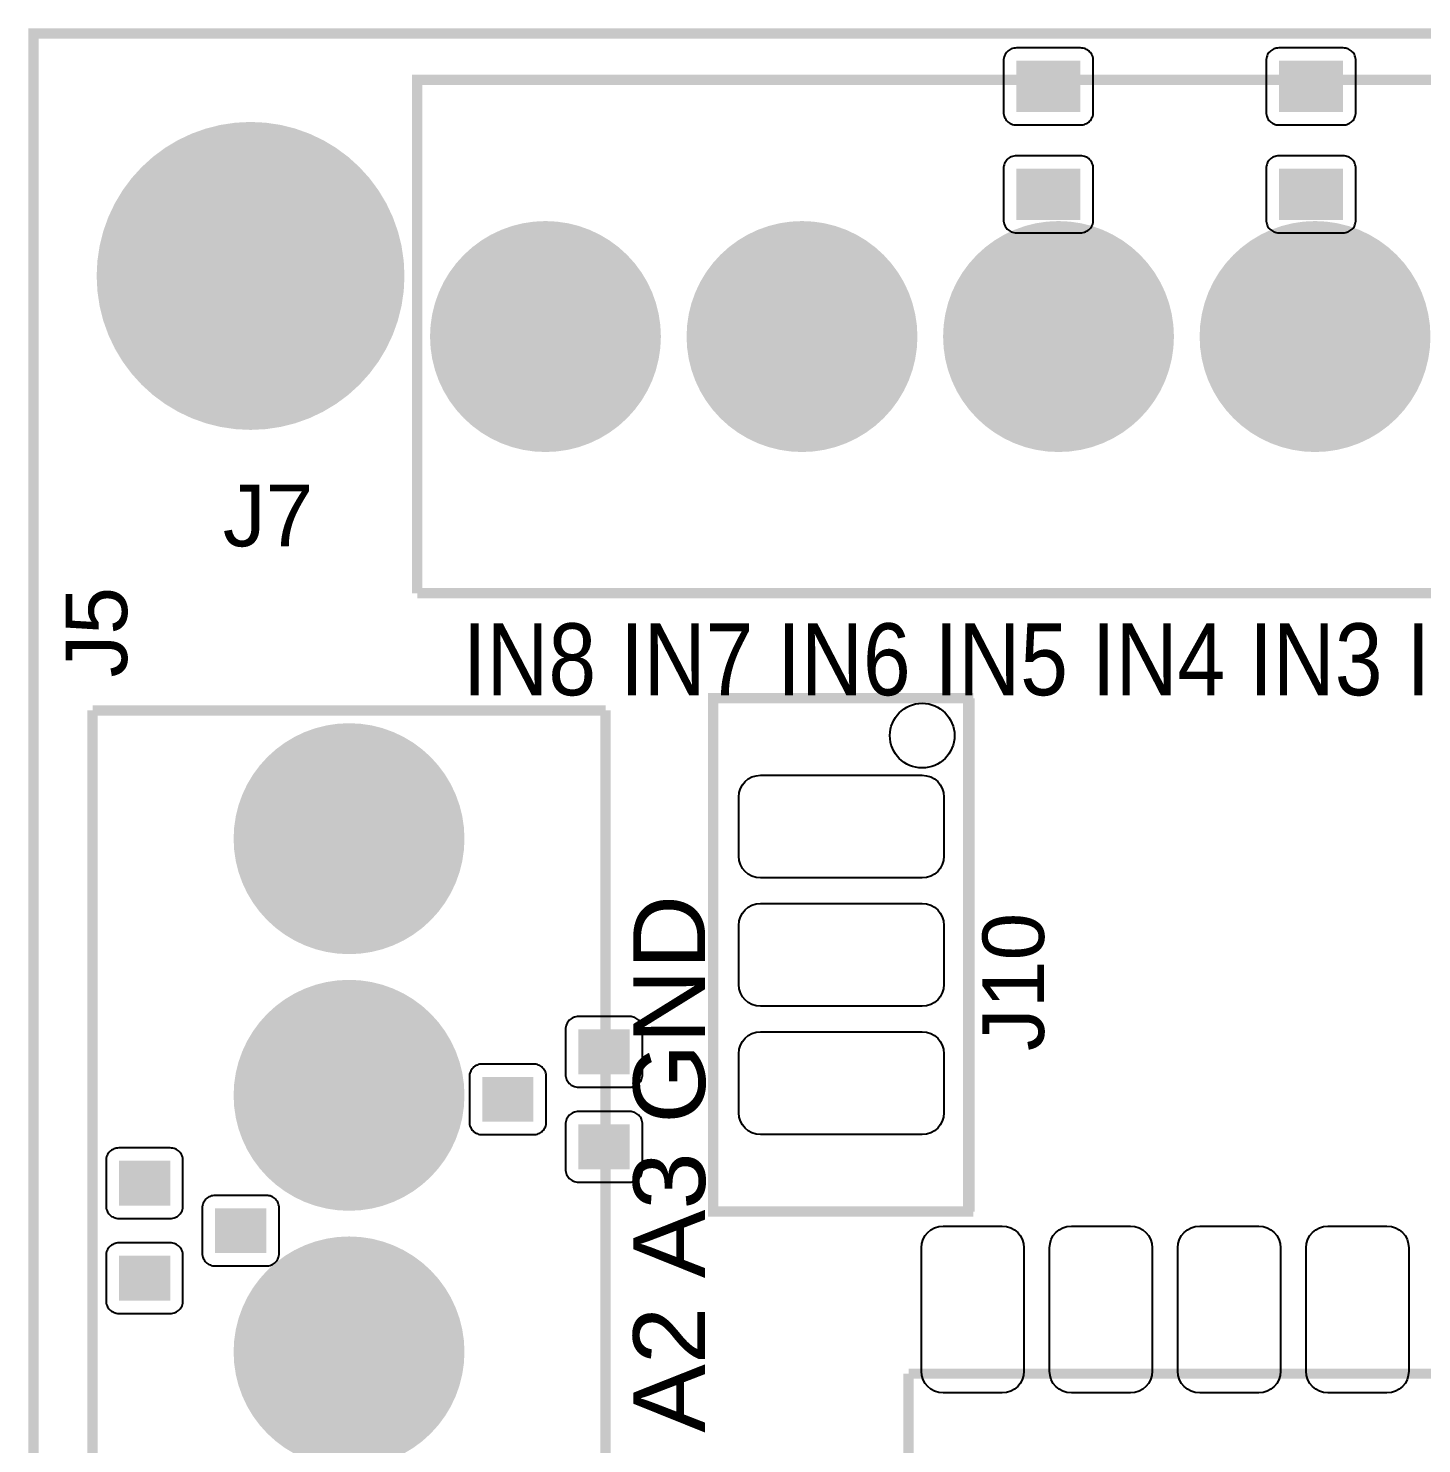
# Model space of a CAD drawing. Header units: inches. Extents: x -3.34 to 3.34, y -1.57 to 1.57.
# Drawn here: x -3.336 to -2.25, y 0.472 to 1.575 of the extents above; entities that cross this region are included whole.
import ezdxf

# ---------------------------------------------------------------- set-up
doc = ezdxf.new("R2010")
doc.units = ezdxf.units.IN
doc.layers.get('0').update_dxf_attribs({"linetype": 'CONTINUOUS'})

# ---------------------------------------------------------------- blocks, each defined once
blk = doc.blocks.new('RPAD')
blk.add_trace([(-0.5, -0.5), (-0.5, 0.5), (0.5, -0.5), (0.5, 0.5)])
blk = doc.blocks.new('EPAD')
at = {"const_width": 0.5}
blk.add_lwpolyline([(-0.25, 0, 1), (0.25, 0, 1)], format="xyb", close=True, dxfattribs=at)

msp = doc.modelspace()

# ---------------------------------------------------------------- linework, layer by layer
at = {"const_width": 0.008}
for points in [[(-3.332118, -1.570866), (3.333236, -1.570866), (3.333236, 1.570866), (-3.332118, 1.570866), (-3.332118, -1.570866)], [(-3.332118, -1.570866), (3.333236, -1.570866), (3.333236, 1.570866), (-3.332118, 1.570866), (-3.332118, -1.570866)], [(-3.332118, -1.570866), (3.333236, -1.570866), (3.333236, 1.570866), (-3.332118, 1.570866), (-3.332118, -1.570866)], [(-3.032906, 1.134646), (-3.032906, 1.534646), (-1.432906, 1.534646)], [(-3.032906, 1.134646), (-3.032906, 1.534646), (-1.432906, 1.534646)], [(-3.032906, 1.134646), (-3.032906, 1.534646), (-1.432906, 1.534646)], [(-1.432906, 1.134646), (-3.032906, 1.134646)], [(-1.432906, 1.134646), (-3.032906, 1.134646)], [(-1.432906, 1.134646), (-3.032906, 1.134646)], [(-2.802197, 0.652756), (-2.603378, 0.652756), (-2.603378, 1.052756), (-2.802197, 1.052756), (-2.802197, 0.652756)], [(-2.802197, 0.652756), (-2.603378, 0.652756), (-2.603378, 1.052756), (-2.802197, 1.052756), (-2.802197, 0.652756)], [(-2.802197, 0.652756), (-2.603378, 0.652756), (-2.603378, 1.052756), (-2.802197, 1.052756), (-2.802197, 0.652756)], [(-2.602197, 1.052756), (-2.602197, 0.652756)], [(-2.602197, 1.052756), (-2.602197, 0.652756)], [(-2.602197, 1.052756), (-2.602197, 0.652756)], [(-3.286055, 1.043307), (-2.886055, 1.043307)], [(-3.286055, 1.043307), (-3.286055, 0.443307)], [(-3.286055, 1.043307), (-2.886055, 1.043307)], [(-3.286055, 1.043307), (-3.286055, 0.443307)], [(-3.286055, 1.043307), (-2.886055, 1.043307)], [(-3.286055, 1.043307), (-3.286055, 0.443307)], [(-2.886055, 0.443307), (-2.886055, 1.043307)], [(-2.886055, 0.443307), (-2.886055, 1.043307)], [(-2.886055, 0.443307), (-2.886055, 1.043307)], [(-2.649835, 0.376378), (-2.649835, 0.526378)], [(-2.649835, 0.526378), (-0.649835, 0.526378)], [(-2.649835, 0.376378), (-2.649835, 0.526378)], [(-2.649835, 0.526378), (-0.649835, 0.526378)], [(-2.649835, 0.376378), (-2.649835, 0.526378)], [(-2.649835, 0.526378), (-0.649835, 0.526378)]]:
    msp.add_lwpolyline(points, dxfattribs=at)
for points in [[(-2.50578, 1.509528), (-2.50578, 1.549528), (-2.50583, 1.550567), (-2.505978, 1.551572), (-2.50622, 1.552539), (-2.506551, 1.553463), (-2.506966, 1.554339), (-2.507461, 1.555163), (-2.50803, 1.555931), (-2.50867, 1.556637), (-2.509376, 1.557277), (-2.510144, 1.557846), (-2.510968, 1.558341), (-2.511844, 1.558756), (-2.512768, 1.559087), (-2.513735, 1.559329), (-2.51474, 1.559477), (-2.51578, 1.559528), (-2.56578, 1.559528), (-2.566819, 1.559477), (-2.567824, 1.559329), (-2.568791, 1.559087), (-2.569715, 1.558756), (-2.570591, 1.558341), (-2.571415, 1.557846), (-2.572183, 1.557277), (-2.572889, 1.556637), (-2.573529, 1.555931), (-2.574098, 1.555163), (-2.574593, 1.554339), (-2.575008, 1.553463), (-2.575339, 1.552539), (-2.575581, 1.551572), (-2.575729, 1.550567), (-2.57578, 1.549528), (-2.57578, 1.509528), (-2.575729, 1.508488), (-2.575581, 1.507483), (-2.575339, 1.506516), (-2.575008, 1.505592), (-2.574593, 1.504716), (-2.574098, 1.503892), (-2.573529, 1.503124), (-2.572889, 1.502418), (-2.572183, 1.501778), (-2.571415, 1.501209), (-2.570591, 1.500714), (-2.569715, 1.500299), (-2.568791, 1.499969), (-2.567824, 1.499726), (-2.566819, 1.499578), (-2.56578, 1.499528), (-2.51578, 1.499528), (-2.51474, 1.499578), (-2.513735, 1.499726), (-2.512768, 1.499969), (-2.511844, 1.500299), (-2.510968, 1.500714), (-2.510144, 1.501209), (-2.509376, 1.501778), (-2.50867, 1.502418), (-2.50803, 1.503124), (-2.507461, 1.503892), (-2.506966, 1.504716), (-2.506551, 1.505592), (-2.50622, 1.506516), (-2.505978, 1.507483), (-2.50583, 1.508488), (-2.50578, 1.509528)], [(-2.301055, 1.509528), (-2.301055, 1.549528), (-2.301106, 1.550567), (-2.301254, 1.551572), (-2.301496, 1.552539), (-2.301827, 1.553463), (-2.302241, 1.554339), (-2.302736, 1.555163), (-2.303306, 1.555931), (-2.303946, 1.556637), (-2.304652, 1.557277), (-2.305419, 1.557846), (-2.306243, 1.558341), (-2.30712, 1.558756), (-2.308044, 1.559087), (-2.309011, 1.559329), (-2.310016, 1.559477), (-2.311055, 1.559528), (-2.361055, 1.559528), (-2.362094, 1.559477), (-2.3631, 1.559329), (-2.364067, 1.559087), (-2.364991, 1.558756), (-2.365867, 1.558341), (-2.366691, 1.557846), (-2.367458, 1.557277), (-2.368165, 1.556637), (-2.368805, 1.555931), (-2.369374, 1.555163), (-2.369869, 1.554339), (-2.370283, 1.553463), (-2.370614, 1.552539), (-2.370856, 1.551572), (-2.371005, 1.550567), (-2.371055, 1.549528), (-2.371055, 1.509528), (-2.371005, 1.508488), (-2.370856, 1.507483), (-2.370614, 1.506516), (-2.370283, 1.505592), (-2.369869, 1.504716), (-2.369374, 1.503892), (-2.368805, 1.503124), (-2.368165, 1.502418), (-2.367458, 1.501778), (-2.366691, 1.501209), (-2.365867, 1.500714), (-2.364991, 1.500299), (-2.364067, 1.499969), (-2.3631, 1.499726), (-2.362094, 1.499578), (-2.361055, 1.499528), (-2.311055, 1.499528), (-2.310016, 1.499578), (-2.309011, 1.499726), (-2.308044, 1.499969), (-2.30712, 1.500299), (-2.306243, 1.500714), (-2.305419, 1.501209), (-2.304652, 1.501778), (-2.303946, 1.502418), (-2.303306, 1.503124), (-2.302736, 1.503892), (-2.302241, 1.504716), (-2.301827, 1.505592), (-2.301496, 1.506516), (-2.301254, 1.507483), (-2.301106, 1.508488), (-2.301055, 1.509528)], [(-2.50578, 1.425528), (-2.50578, 1.465528), (-2.50583, 1.466567), (-2.505978, 1.467572), (-2.50622, 1.468539), (-2.506551, 1.469463), (-2.506966, 1.470339), (-2.507461, 1.471163), (-2.50803, 1.471931), (-2.50867, 1.472637), (-2.509376, 1.473277), (-2.510144, 1.473846), (-2.510968, 1.474341), (-2.511844, 1.474756), (-2.512768, 1.475087), (-2.513735, 1.475329), (-2.51474, 1.475477), (-2.51578, 1.475528), (-2.56578, 1.475528), (-2.566819, 1.475477), (-2.567824, 1.475329), (-2.568791, 1.475087), (-2.569715, 1.474756), (-2.570591, 1.474341), (-2.571415, 1.473846), (-2.572183, 1.473277), (-2.572889, 1.472637), (-2.573529, 1.471931), (-2.574098, 1.471163), (-2.574593, 1.470339), (-2.575008, 1.469463), (-2.575339, 1.468539), (-2.575581, 1.467572), (-2.575729, 1.466567), (-2.57578, 1.465528), (-2.57578, 1.425528), (-2.575729, 1.424488), (-2.575581, 1.423483), (-2.575339, 1.422516), (-2.575008, 1.421592), (-2.574593, 1.420716), (-2.574098, 1.419892), (-2.573529, 1.419124), (-2.572889, 1.418418), (-2.572183, 1.417778), (-2.571415, 1.417209), (-2.570591, 1.416714), (-2.569715, 1.416299), (-2.568791, 1.415969), (-2.567824, 1.415726), (-2.566819, 1.415578), (-2.56578, 1.415528), (-2.51578, 1.415528), (-2.51474, 1.415578), (-2.513735, 1.415726), (-2.512768, 1.415969), (-2.511844, 1.416299), (-2.510968, 1.416714), (-2.510144, 1.417209), (-2.509376, 1.417778), (-2.50867, 1.418418), (-2.50803, 1.419124), (-2.507461, 1.419892), (-2.506966, 1.420716), (-2.506551, 1.421592), (-2.50622, 1.422516), (-2.505978, 1.423483), (-2.50583, 1.424488), (-2.50578, 1.425528)], [(-2.301055, 1.425528), (-2.301055, 1.465528), (-2.301106, 1.466567), (-2.301254, 1.467572), (-2.301496, 1.468539), (-2.301827, 1.469463), (-2.302241, 1.470339), (-2.302736, 1.471163), (-2.303306, 1.471931), (-2.303946, 1.472637), (-2.304652, 1.473277), (-2.305419, 1.473846), (-2.306243, 1.474341), (-2.30712, 1.474756), (-2.308044, 1.475087), (-2.309011, 1.475329), (-2.310016, 1.475477), (-2.311055, 1.475528), (-2.361055, 1.475528), (-2.362094, 1.475477), (-2.3631, 1.475329), (-2.364067, 1.475087), (-2.364991, 1.474756), (-2.365867, 1.474341), (-2.366691, 1.473846), (-2.367458, 1.473277), (-2.368165, 1.472637), (-2.368805, 1.471931), (-2.369374, 1.471163), (-2.369869, 1.470339), (-2.370283, 1.469463), (-2.370614, 1.468539), (-2.370856, 1.467572), (-2.371005, 1.466567), (-2.371055, 1.465528), (-2.371055, 1.425528), (-2.371005, 1.424488), (-2.370856, 1.423483), (-2.370614, 1.422516), (-2.370283, 1.421592), (-2.369869, 1.420716), (-2.369374, 1.419892), (-2.368805, 1.419124), (-2.368165, 1.418418), (-2.367458, 1.417778), (-2.366691, 1.417209), (-2.365867, 1.416714), (-2.364991, 1.416299), (-2.364067, 1.415969), (-2.3631, 1.415726), (-2.362094, 1.415578), (-2.361055, 1.415528), (-2.311055, 1.415528), (-2.310016, 1.415578), (-2.309011, 1.415726), (-2.308044, 1.415969), (-2.30712, 1.416299), (-2.306243, 1.416714), (-2.305419, 1.417209), (-2.304652, 1.417778), (-2.303946, 1.418418), (-2.303306, 1.419124), (-2.302736, 1.419892), (-2.302241, 1.420716), (-2.301827, 1.421592), (-2.301496, 1.422516), (-2.301254, 1.423483), (-2.301106, 1.424488), (-2.301055, 1.425528)], [(-2.622197, 0.975756), (-2.622197, 0.929756), (-2.622535, 0.92628), (-2.623508, 0.923066), (-2.625054, 0.920175), (-2.627111, 0.91767), (-2.629616, 0.915613), (-2.632507, 0.914067), (-2.635721, 0.913094), (-2.639197, 0.912756), (-2.765197, 0.912756), (-2.768673, 0.913094), (-2.771887, 0.914067), (-2.774778, 0.915613), (-2.777283, 0.91767), (-2.779339, 0.920175), (-2.780885, 0.923066), (-2.781859, 0.92628), (-2.782197, 0.929756), (-2.782197, 0.975756), (-2.781859, 0.979232), (-2.780885, 0.982446), (-2.779339, 0.985337), (-2.777283, 0.987842), (-2.774778, 0.989898), (-2.771887, 0.991444), (-2.768673, 0.992418), (-2.765197, 0.992756), (-2.639197, 0.992756), (-2.635721, 0.992418), (-2.632507, 0.991444), (-2.629616, 0.989898), (-2.627111, 0.987842), (-2.625054, 0.985337), (-2.623508, 0.982446), (-2.622535, 0.979232), (-2.622197, 0.975756)], [(-2.622197, 0.875756), (-2.622197, 0.829756), (-2.622535, 0.82628), (-2.623508, 0.823066), (-2.625054, 0.820175), (-2.627111, 0.81767), (-2.629616, 0.815613), (-2.632507, 0.814067), (-2.635721, 0.813094), (-2.639197, 0.812756), (-2.765197, 0.812756), (-2.768673, 0.813094), (-2.771887, 0.814067), (-2.774778, 0.815613), (-2.777283, 0.81767), (-2.779339, 0.820175), (-2.780885, 0.823066), (-2.781859, 0.82628), (-2.782197, 0.829756), (-2.782197, 0.875756), (-2.781859, 0.879232), (-2.780885, 0.882446), (-2.779339, 0.885337), (-2.777283, 0.887842), (-2.774778, 0.889898), (-2.771887, 0.891444), (-2.768673, 0.892418), (-2.765197, 0.892756), (-2.639197, 0.892756), (-2.635721, 0.892418), (-2.632507, 0.891444), (-2.629616, 0.889898), (-2.627111, 0.887842), (-2.625054, 0.885337), (-2.623508, 0.882446), (-2.622535, 0.879232), (-2.622197, 0.875756)], [(-2.857236, 0.759657), (-2.857236, 0.794657), (-2.857287, 0.795697), (-2.857435, 0.796702), (-2.857677, 0.797669), (-2.858008, 0.798593), (-2.858422, 0.799469), (-2.858917, 0.800293), (-2.859487, 0.801061), (-2.860127, 0.801767), (-2.860833, 0.802407), (-2.8616, 0.802976), (-2.862424, 0.803471), (-2.863301, 0.803886), (-2.864225, 0.804217), (-2.865192, 0.804459), (-2.866197, 0.804607), (-2.867236, 0.804657), (-2.907236, 0.804657), (-2.908276, 0.804607), (-2.909281, 0.804459), (-2.910248, 0.804217), (-2.911172, 0.803886), (-2.912048, 0.803471), (-2.912872, 0.802976), (-2.913639, 0.802407), (-2.914346, 0.801767), (-2.914986, 0.801061), (-2.915555, 0.800293), (-2.91605, 0.799469), (-2.916465, 0.798593), (-2.916795, 0.797669), (-2.917037, 0.796702), (-2.917186, 0.795697), (-2.917236, 0.794657), (-2.917236, 0.759657), (-2.917186, 0.758618), (-2.917037, 0.757613), (-2.916795, 0.756646), (-2.916465, 0.755722), (-2.91605, 0.754846), (-2.915555, 0.754022), (-2.914986, 0.753254), (-2.914346, 0.752548), (-2.913639, 0.751908), (-2.912872, 0.751339), (-2.912048, 0.750844), (-2.911172, 0.750429), (-2.910248, 0.750098), (-2.909281, 0.749856), (-2.908276, 0.749708), (-2.907236, 0.749657), (-2.867236, 0.749657), (-2.866197, 0.749708), (-2.865192, 0.749856), (-2.864225, 0.750098), (-2.863301, 0.750429), (-2.862424, 0.750844), (-2.8616, 0.751339), (-2.860833, 0.751908), (-2.860127, 0.752548), (-2.859487, 0.753254), (-2.858917, 0.754022), (-2.858422, 0.754846), (-2.858008, 0.755722), (-2.857677, 0.756646), (-2.857435, 0.757613), (-2.857287, 0.758618), (-2.857236, 0.759657)], [(-2.622197, 0.775756), (-2.622197, 0.729756), (-2.622535, 0.72628), (-2.623508, 0.723066), (-2.625054, 0.720175), (-2.627111, 0.71767), (-2.629616, 0.715613), (-2.632507, 0.714067), (-2.635721, 0.713094), (-2.639197, 0.712756), (-2.765197, 0.712756), (-2.768673, 0.713094), (-2.771887, 0.714067), (-2.774778, 0.715613), (-2.777283, 0.71767), (-2.779339, 0.720175), (-2.780885, 0.723066), (-2.781859, 0.72628), (-2.782197, 0.729756), (-2.782197, 0.775756), (-2.781859, 0.779232), (-2.780885, 0.782446), (-2.779339, 0.785337), (-2.777283, 0.787842), (-2.774778, 0.789898), (-2.771887, 0.791444), (-2.768673, 0.792418), (-2.765197, 0.792756), (-2.639197, 0.792756), (-2.635721, 0.792418), (-2.632507, 0.791444), (-2.629616, 0.789898), (-2.627111, 0.787842), (-2.625054, 0.785337), (-2.623508, 0.782446), (-2.622535, 0.779232), (-2.622197, 0.775756)], [(-2.932236, 0.722657), (-2.932236, 0.757657), (-2.932287, 0.758697), (-2.932435, 0.759702), (-2.932677, 0.760669), (-2.933008, 0.761593), (-2.933422, 0.762469), (-2.933917, 0.763293), (-2.934487, 0.764061), (-2.935127, 0.764767), (-2.935833, 0.765407), (-2.9366, 0.765976), (-2.937424, 0.766471), (-2.938301, 0.766886), (-2.939225, 0.767217), (-2.940192, 0.767459), (-2.941197, 0.767607), (-2.942236, 0.767657), (-2.982236, 0.767657), (-2.983276, 0.767607), (-2.984281, 0.767459), (-2.985248, 0.767217), (-2.986172, 0.766886), (-2.987048, 0.766471), (-2.987872, 0.765976), (-2.988639, 0.765407), (-2.989346, 0.764767), (-2.989986, 0.764061), (-2.990555, 0.763293), (-2.99105, 0.762469), (-2.991465, 0.761593), (-2.991795, 0.760669), (-2.992037, 0.759702), (-2.992186, 0.758697), (-2.992236, 0.757657), (-2.992236, 0.722657), (-2.992186, 0.721618), (-2.992037, 0.720613), (-2.991795, 0.719646), (-2.991465, 0.718722), (-2.99105, 0.717846), (-2.990555, 0.717022), (-2.989986, 0.716254), (-2.989346, 0.715548), (-2.988639, 0.714908), (-2.987872, 0.714339), (-2.987048, 0.713844), (-2.986172, 0.713429), (-2.985248, 0.713098), (-2.984281, 0.712856), (-2.983276, 0.712708), (-2.982236, 0.712657), (-2.942236, 0.712657), (-2.941197, 0.712708), (-2.940192, 0.712856), (-2.939225, 0.713098), (-2.938301, 0.713429), (-2.937424, 0.713844), (-2.9366, 0.714339), (-2.935833, 0.714908), (-2.935127, 0.715548), (-2.934487, 0.716254), (-2.933917, 0.717022), (-2.933422, 0.717846), (-2.933008, 0.718722), (-2.932677, 0.719646), (-2.932435, 0.720613), (-2.932287, 0.721618), (-2.932236, 0.722657)], [(-2.857236, 0.685657), (-2.857236, 0.720657), (-2.857287, 0.721697), (-2.857435, 0.722702), (-2.857677, 0.723669), (-2.858008, 0.724593), (-2.858422, 0.725469), (-2.858917, 0.726293), (-2.859487, 0.727061), (-2.860127, 0.727767), (-2.860833, 0.728407), (-2.8616, 0.728976), (-2.862424, 0.729471), (-2.863301, 0.729886), (-2.864225, 0.730217), (-2.865192, 0.730459), (-2.866197, 0.730607), (-2.867236, 0.730657), (-2.907236, 0.730657), (-2.908276, 0.730607), (-2.909281, 0.730459), (-2.910248, 0.730217), (-2.911172, 0.729886), (-2.912048, 0.729471), (-2.912872, 0.728976), (-2.913639, 0.728407), (-2.914346, 0.727767), (-2.914986, 0.727061), (-2.915555, 0.726293), (-2.91605, 0.725469), (-2.916465, 0.724593), (-2.916795, 0.723669), (-2.917037, 0.722702), (-2.917186, 0.721697), (-2.917236, 0.720657), (-2.917236, 0.685657), (-2.917186, 0.684618), (-2.917037, 0.683613), (-2.916795, 0.682646), (-2.916465, 0.681722), (-2.91605, 0.680846), (-2.915555, 0.680022), (-2.914986, 0.679254), (-2.914346, 0.678548), (-2.913639, 0.677908), (-2.912872, 0.677339), (-2.912048, 0.676844), (-2.911172, 0.676429), (-2.910248, 0.676098), (-2.909281, 0.675856), (-2.908276, 0.675708), (-2.907236, 0.675657), (-2.867236, 0.675657), (-2.866197, 0.675708), (-2.865192, 0.675856), (-2.864225, 0.676098), (-2.863301, 0.676429), (-2.862424, 0.676844), (-2.8616, 0.677339), (-2.860833, 0.677908), (-2.860127, 0.678548), (-2.859487, 0.679254), (-2.858917, 0.680022), (-2.858422, 0.680846), (-2.858008, 0.681722), (-2.857677, 0.682646), (-2.857435, 0.683613), (-2.857287, 0.684618), (-2.857236, 0.685657)], [(-3.275504, 0.692295), (-3.275504, 0.657295), (-3.275454, 0.656256), (-3.275305, 0.655251), (-3.275063, 0.654284), (-3.274732, 0.65336), (-3.274318, 0.652483), (-3.273823, 0.651659), (-3.273254, 0.650892), (-3.272613, 0.650186), (-3.271907, 0.649546), (-3.27114, 0.648976), (-3.270316, 0.648482), (-3.269439, 0.648067), (-3.268515, 0.647736), (-3.267548, 0.647494), (-3.266543, 0.647346), (-3.265504, 0.647295), (-3.225504, 0.647295), (-3.224465, 0.647346), (-3.223459, 0.647494), (-3.222493, 0.647736), (-3.221569, 0.648067), (-3.220692, 0.648482), (-3.219868, 0.648976), (-3.219101, 0.649546), (-3.218394, 0.650186), (-3.217754, 0.650892), (-3.217185, 0.651659), (-3.21669, 0.652483), (-3.216276, 0.65336), (-3.215945, 0.654284), (-3.215703, 0.655251), (-3.215554, 0.656256), (-3.215504, 0.657295), (-3.215504, 0.692295), (-3.215554, 0.693335), (-3.215703, 0.69434), (-3.215945, 0.695307), (-3.216276, 0.696231), (-3.21669, 0.697107), (-3.217185, 0.697931), (-3.217754, 0.698699), (-3.218394, 0.699405), (-3.219101, 0.700045), (-3.219868, 0.700614), (-3.220692, 0.701109), (-3.221569, 0.701524), (-3.222493, 0.701854), (-3.223459, 0.702096), (-3.224465, 0.702245), (-3.225504, 0.702295), (-3.265504, 0.702295), (-3.266543, 0.702245), (-3.267548, 0.702096), (-3.268515, 0.701854), (-3.269439, 0.701524), (-3.270316, 0.701109), (-3.27114, 0.700614), (-3.271907, 0.700045), (-3.272613, 0.699405), (-3.273254, 0.698699), (-3.273823, 0.697931), (-3.274318, 0.697107), (-3.274732, 0.696231), (-3.275063, 0.695307), (-3.275305, 0.69434), (-3.275454, 0.693335), (-3.275504, 0.692295)], [(-3.200504, 0.655295), (-3.200504, 0.620295), (-3.200454, 0.619256), (-3.200305, 0.618251), (-3.200063, 0.617284), (-3.199732, 0.61636), (-3.199318, 0.615483), (-3.198823, 0.614659), (-3.198254, 0.613892), (-3.197613, 0.613186), (-3.196907, 0.612546), (-3.19614, 0.611976), (-3.195316, 0.611482), (-3.194439, 0.611067), (-3.193515, 0.610736), (-3.192548, 0.610494), (-3.191543, 0.610346), (-3.190504, 0.610295), (-3.150504, 0.610295), (-3.149465, 0.610346), (-3.148459, 0.610494), (-3.147493, 0.610736), (-3.146569, 0.611067), (-3.145692, 0.611482), (-3.144868, 0.611976), (-3.144101, 0.612546), (-3.143394, 0.613186), (-3.142754, 0.613892), (-3.142185, 0.614659), (-3.14169, 0.615483), (-3.141276, 0.61636), (-3.140945, 0.617284), (-3.140703, 0.618251), (-3.140554, 0.619256), (-3.140504, 0.620295), (-3.140504, 0.655295), (-3.140554, 0.656335), (-3.140703, 0.65734), (-3.140945, 0.658307), (-3.141276, 0.659231), (-3.14169, 0.660107), (-3.142185, 0.660931), (-3.142754, 0.661699), (-3.143394, 0.662405), (-3.144101, 0.663045), (-3.144868, 0.663614), (-3.145692, 0.664109), (-3.146569, 0.664524), (-3.147493, 0.664854), (-3.148459, 0.665096), (-3.149465, 0.665245), (-3.150504, 0.665295), (-3.190504, 0.665295), (-3.191543, 0.665245), (-3.192548, 0.665096), (-3.193515, 0.664854), (-3.194439, 0.664524), (-3.195316, 0.664109), (-3.19614, 0.663614), (-3.196907, 0.663045), (-3.197613, 0.662405), (-3.198254, 0.661699), (-3.198823, 0.660931), (-3.199318, 0.660107), (-3.199732, 0.659231), (-3.200063, 0.658307), (-3.200305, 0.65734), (-3.200454, 0.656335), (-3.200504, 0.655295)], [(-2.576835, 0.511378), (-2.622835, 0.511378), (-2.626311, 0.511716), (-2.629525, 0.512689), (-2.632416, 0.514235), (-2.63492, 0.516292), (-2.636977, 0.518797), (-2.638523, 0.521688), (-2.639496, 0.524902), (-2.639835, 0.528378), (-2.639835, 0.624378), (-2.639496, 0.627854), (-2.638523, 0.631068), (-2.636977, 0.633959), (-2.63492, 0.636464), (-2.632416, 0.63852), (-2.629525, 0.640067), (-2.626311, 0.64104), (-2.622835, 0.641378), (-2.576835, 0.641378), (-2.573359, 0.64104), (-2.570144, 0.640067), (-2.567254, 0.63852), (-2.564749, 0.636464), (-2.562692, 0.633959), (-2.561146, 0.631068), (-2.560173, 0.627854), (-2.559835, 0.624378), (-2.559835, 0.528378), (-2.560173, 0.524902), (-2.561146, 0.521688), (-2.562692, 0.518797), (-2.564749, 0.516292), (-2.567254, 0.514235), (-2.570144, 0.512689), (-2.573359, 0.511716), (-2.576835, 0.511378)], [(-2.476835, 0.511378), (-2.522835, 0.511378), (-2.526311, 0.511716), (-2.529525, 0.512689), (-2.532416, 0.514235), (-2.53492, 0.516292), (-2.536977, 0.518797), (-2.538523, 0.521688), (-2.539496, 0.524902), (-2.539835, 0.528378), (-2.539835, 0.624378), (-2.539496, 0.627854), (-2.538523, 0.631068), (-2.536977, 0.633959), (-2.53492, 0.636464), (-2.532416, 0.63852), (-2.529525, 0.640067), (-2.526311, 0.64104), (-2.522835, 0.641378), (-2.476835, 0.641378), (-2.473359, 0.64104), (-2.470144, 0.640067), (-2.467254, 0.63852), (-2.464749, 0.636464), (-2.462692, 0.633959), (-2.461146, 0.631068), (-2.460173, 0.627854), (-2.459835, 0.624378), (-2.459835, 0.528378), (-2.460173, 0.524902), (-2.461146, 0.521688), (-2.462692, 0.518797), (-2.464749, 0.516292), (-2.467254, 0.514235), (-2.470144, 0.512689), (-2.473359, 0.511716), (-2.476835, 0.511378)], [(-2.376835, 0.511378), (-2.422835, 0.511378), (-2.426311, 0.511716), (-2.429525, 0.512689), (-2.432416, 0.514235), (-2.43492, 0.516292), (-2.436977, 0.518797), (-2.438523, 0.521688), (-2.439496, 0.524902), (-2.439835, 0.528378), (-2.439835, 0.624378), (-2.439496, 0.627854), (-2.438523, 0.631068), (-2.436977, 0.633959), (-2.43492, 0.636464), (-2.432416, 0.63852), (-2.429525, 0.640067), (-2.426311, 0.64104), (-2.422835, 0.641378), (-2.376835, 0.641378), (-2.373359, 0.64104), (-2.370144, 0.640067), (-2.367254, 0.63852), (-2.364749, 0.636464), (-2.362692, 0.633959), (-2.361146, 0.631068), (-2.360173, 0.627854), (-2.359835, 0.624378), (-2.359835, 0.528378), (-2.360173, 0.524902), (-2.361146, 0.521688), (-2.362692, 0.518797), (-2.364749, 0.516292), (-2.367254, 0.514235), (-2.370144, 0.512689), (-2.373359, 0.511716), (-2.376835, 0.511378)], [(-2.276835, 0.511378), (-2.322835, 0.511378), (-2.326311, 0.511716), (-2.329525, 0.512689), (-2.332416, 0.514235), (-2.33492, 0.516292), (-2.336977, 0.518797), (-2.338523, 0.521688), (-2.339496, 0.524902), (-2.339835, 0.528378), (-2.339835, 0.624378), (-2.339496, 0.627854), (-2.338523, 0.631068), (-2.336977, 0.633959), (-2.33492, 0.636464), (-2.332416, 0.63852), (-2.329525, 0.640067), (-2.326311, 0.64104), (-2.322835, 0.641378), (-2.276835, 0.641378), (-2.273359, 0.64104), (-2.270144, 0.640067), (-2.267254, 0.63852), (-2.264749, 0.636464), (-2.262692, 0.633959), (-2.261146, 0.631068), (-2.260173, 0.627854), (-2.259835, 0.624378), (-2.259835, 0.528378), (-2.260173, 0.524902), (-2.261146, 0.521688), (-2.262692, 0.518797), (-2.264749, 0.516292), (-2.267254, 0.514235), (-2.270144, 0.512689), (-2.273359, 0.511716), (-2.276835, 0.511378)], [(-3.275504, 0.618295), (-3.275504, 0.583295), (-3.275454, 0.582256), (-3.275305, 0.581251), (-3.275063, 0.580284), (-3.274732, 0.57936), (-3.274318, 0.578483), (-3.273823, 0.577659), (-3.273254, 0.576892), (-3.272613, 0.576186), (-3.271907, 0.575546), (-3.27114, 0.574976), (-3.270316, 0.574482), (-3.269439, 0.574067), (-3.268515, 0.573736), (-3.267548, 0.573494), (-3.266543, 0.573346), (-3.265504, 0.573295), (-3.225504, 0.573295), (-3.224465, 0.573346), (-3.223459, 0.573494), (-3.222493, 0.573736), (-3.221569, 0.574067), (-3.220692, 0.574482), (-3.219868, 0.574976), (-3.219101, 0.575546), (-3.218394, 0.576186), (-3.217754, 0.576892), (-3.217185, 0.577659), (-3.21669, 0.578483), (-3.216276, 0.57936), (-3.215945, 0.580284), (-3.215703, 0.581251), (-3.215554, 0.582256), (-3.215504, 0.583295), (-3.215504, 0.618295), (-3.215554, 0.619335), (-3.215703, 0.62034), (-3.215945, 0.621307), (-3.216276, 0.622231), (-3.21669, 0.623107), (-3.217185, 0.623931), (-3.217754, 0.624699), (-3.218394, 0.625405), (-3.219101, 0.626045), (-3.219868, 0.626614), (-3.220692, 0.627109), (-3.221569, 0.627524), (-3.222493, 0.627854), (-3.223459, 0.628096), (-3.224465, 0.628245), (-3.225504, 0.628295), (-3.265504, 0.628295), (-3.266543, 0.628245), (-3.267548, 0.628096), (-3.268515, 0.627854), (-3.269439, 0.627524), (-3.270316, 0.627109), (-3.27114, 0.626614), (-3.271907, 0.626045), (-3.272613, 0.625405), (-3.273254, 0.624699), (-3.273823, 0.623931), (-3.274318, 0.623107), (-3.274732, 0.622231), (-3.275063, 0.621307), (-3.275305, 0.62034), (-3.275454, 0.619335), (-3.275504, 0.618295)]]:
    msp.add_lwpolyline(points, close=True)
msp.add_circle((-2.639205, 1.023622), 0.025209)
msp.add_circle((-2.639205, 1.023622), 0.025209)
msp.add_circle((-2.639205, 1.023622), 0.025209)

# ---------------------------------------------------------------- block references
for p, xscale, yscale, rotation in [((-2.54078, 1.529528), 0.04, 0.05, -90), ((-2.336055, 1.529528), 0.04, 0.05, -90), ((-2.54078, 1.445528), 0.04, 0.05, -90), ((-2.336055, 1.445528), 0.04, 0.05, -90), ((-2.887236, 0.777157), 0.035, 0.04, -90), ((-2.962236, 0.740157), 0.035, 0.04, -90), ((-2.887236, 0.703157), 0.035, 0.04, -90), ((-3.245504, 0.674795), 0.035, 0.04, -270), ((-3.170504, 0.637795), 0.035, 0.04, -270), ((-3.245504, 0.600795), 0.035, 0.04, -270)]:
    msp.add_blockref('RPAD', p, dxfattribs=dict(xscale=xscale, yscale=yscale, rotation=rotation))
for p, xscale, yscale in [((-3.162827, 1.38189), 0.24, 0.24), ((-2.932906, 1.334646), 0.18, 0.18), ((-2.732906, 1.334646), 0.18, 0.18), ((-2.532906, 1.334646), 0.18, 0.18), ((-2.332906, 1.334646), 0.18, 0.18), ((-3.086055, 0.943307), 0.18, 0.18), ((-3.086055, 0.743307), 0.18, 0.18), ((-3.086055, 0.543307), 0.18, 0.18)]:
    msp.add_blockref('EPAD', p, dxfattribs=dict(xscale=xscale, yscale=yscale))

# ---------------------------------------------------------------- texts
for s, height, width, p in [('J7', 0.048, 1.041667, (-3.18448, 1.171134)), ('J7', 0.048, 1.041667, (-3.18448, 1.171134)), ('J7', 0.048, 1.041667, (-3.18448, 1.171134)), ('IN8 IN7 IN6 IN5 IN4 IN3 IN2 IN1', 0.056, 0.892857, (-2.997472, 1.05511)), ('IN8 IN7 IN6 IN5 IN4 IN3 IN2 IN1', 0.056, 0.892857, (-2.997472, 1.05511)), ('IN8 IN7 IN6 IN5 IN4 IN3 IN2 IN1', 0.056, 0.892857, (-2.997472, 1.05511))]:
    msp.add_text(s, height=height, dxfattribs=dict(width=width)).set_placement(p)
for s, height, width, p in [('J5', 0.048, 1.041667, (-3.259072, 1.068872)), ('J5', 0.048, 1.041667, (-3.259072, 1.068872)), ('J5', 0.048, 1.041667, (-3.259072, 1.068872)), ('A2 A3 GND', 0.056, 1.071429, (-2.808488, 0.480315)), ('A2 A3 GND', 0.056, 1.071429, (-2.808488, 0.480315)), ('A2 A3 GND', 0.056, 1.071429, (-2.808488, 0.480315)), ('J10', 0.048, 1.041667, (-2.544197, 0.777756)), ('J10', 0.048, 1.041667, (-2.544197, 0.777756)), ('J10', 0.048, 1.041667, (-2.544197, 0.777756))]:
    msp.add_text(s, height=height, rotation=90, dxfattribs=dict(width=width)).set_placement(p)

doc.saveas('drawing.dxf')
